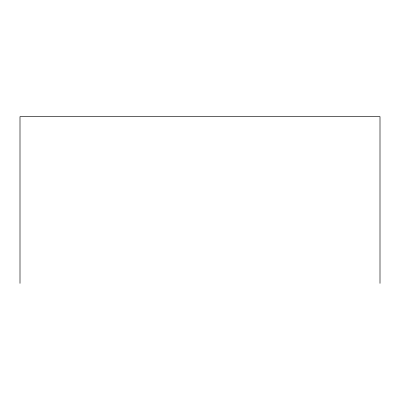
<?xml version="1.0" encoding="UTF-8"?>
<svg xmlns="http://www.w3.org/2000/svg" width="400" height="400" viewBox="0 0 400 400"><rect width="100%" height="100%" fill="white"/><g stroke="black" fill="none" stroke-linecap="round" stroke-linejoin="round"><path stroke-width="0.6" d="M380 283.375L380 116.625L20 116.625L20 283.375"/></g></svg>
